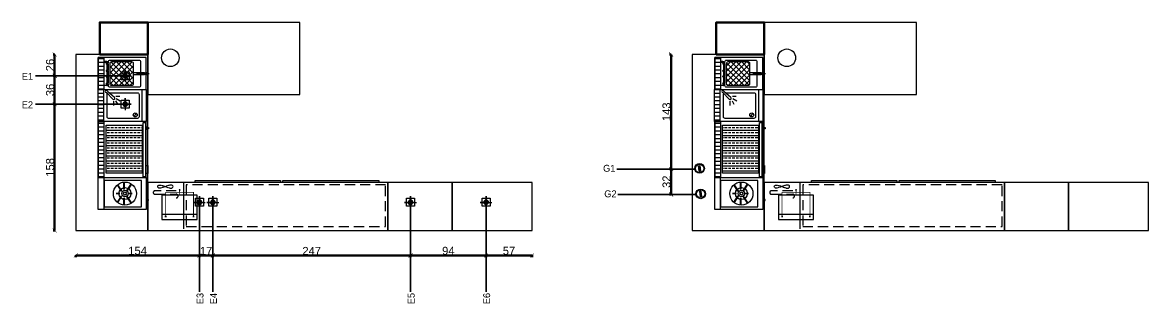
# Model space of a CAD drawing. Header units: inches. Extents: x -10121 to 9010, y 58067 to 62726.
# Drawn here: x 7380 to 8787, y 58067 to 58418 of the extents above; entities that cross this region are included whole.
import ezdxf

# ---------------------------------------------------------------- set-up
doc = ezdxf.new("R2010")
doc.units = ezdxf.units.IN
doc.linetypes.add('DASHED', pattern=[19.05, 12.7, -6.35])
for name, color, linetype in [('-DWG_ANA', 7, 'Continuous'), ('S2000-002 Çizgi', 7, 'Continuous'), ('S2000-024 Gaz Tes İşaretler', 3, 'Continuous')]:
    doc.layers.add(name, color=color, linetype=linetype)
for name, color, linetype, lineweight in [('A-DUVAR 0.50', 40, 'Continuous', 50), ('ELK', 1, 'Continuous', 35), ('GAZ', 200, 'Continuous', 25)]:
    doc.layers.add(name, color=color, linetype=linetype, lineweight=lineweight)
doc.styles.get("Standard").update_dxf_attribs({"font": 'arial.ttf'})
doc.styles.add('TAKSİM', font='GOTHIC.TTF', dxfattribs={"height": 20})
doc.dimstyles.new('ölçü 1_50', dxfattribs={"dimtxt": 10, "dimasz": 5, "dimexe": 2, "dimexo": 5, "dimtad": 1, "dimdec": 0, "dimtxsty": 'Standard', "dimblk": 'ARCHTICK', "dimcen": 2.5, "dimclrd": 256, "dimclre": 256, "dimclrt": 256, "dimadec": 0, "dimazin": 0, "dimtfac": 1, "dimtdec": 0, "dimtmove": 0, "dimatfit": 3, "dimldrblk": 'ARCHTICK', "dimfxl": 1, "dimlwd": -1, "dimlwe": -1, "dimarcsym": 0})

# ---------------------------------------------------------------- blocks, each defined once
blk = doc.blocks.new('A$C67BA2794')
at = {"layer": 'S2000-002 Çizgi'}
blk.add_lwpolyline([(0, 7.6), (44, 7.6), (44, 38), (0, 38)], close=True, dxfattribs=at)
blk.add_lwpolyline([(44, 31.5), (0, 31.5)], dxfattribs=at)
for points, const_width in [([(3.5, 34.4), (5.8, 34.4)], 2), ([(4.6, 34), (4.6, 4.1), (22, 4.1)], 1), ([(39.4, 34), (39.4, 4.1), (22, 4.1)], 1), ([(40.5, 34.4), (38.2, 34.4)], 2)]:
    blk.add_lwpolyline(points, dxfattribs=dict(at, const_width=const_width))
blk.add_lwpolyline([(21.9, 7.5, 1, 1, 0), (21.9, 3.7, 1, 2, 0), (21.9, 0, 2, 2, 0)], format="xyseb", dxfattribs=at)
blk = doc.blocks.new('A$C7BDD5E15')
at = {"layer": 'S2000-002 Çizgi'}
h = blk.add_hatch(dxfattribs=at)
h.set_pattern_fill('ANSI31', color=256, scale=1.5, angle=45, style=0)
h.set_pattern_definition([(90, (-4825.414, -5289.878), (-4.7625, 9e-16), [])])
h.paths.add_polyline_path([(70, 55.9), (70, 62.9), (0, 62.9), (0, 55.9)])
h = blk.add_hatch(dxfattribs=at)
h.set_pattern_fill('ANSI33', color=256, angle=45, style=0)
h.set_pattern_definition([(90, (-2886.505, -5001.208), (-6.35, 1e-15), []), (90, (-2883.33, -4998.033), (-6.35, 1e-15), [3.175, -1.5875])])
h.paths.add_polyline_path([(5.5, 8.2), (65.5, 8.2), (65.5, 53.2), (5.5, 53.2)])
for points in [[(0, 62.9), (70, 62.9), (70, 55.9), (0, 55.9)], [(0, 2.9), (70, 2.9), (70, 62.9), (0, 62.9)], [(5.5, 53.2), (65.5, 53.2), (65.5, 8.2), (5.5, 8.2)], [(1, 6.9), (69, 6.9), (69, 3.9), (1, 3.9)], [(5, 2.9), (15, 2.9), (15, 0.9), (5, 0.9)], [(60.1, 2.9), (63.7, 2.9), (63.7, 1.5), (60.1, 1.5)], [(61, 1.5), (62.5, 1.5), (62.5, 0), (61, 0)]]:
    blk.add_lwpolyline(points, close=True, dxfattribs=at)
blk = doc.blocks.new('A$C689931EA')
at = {"layer": 'S2000-002 Çizgi'}
h = blk.add_hatch(dxfattribs=at)
h.set_pattern_fill('ANSI31', color=256, scale=1.5, angle=45, style=0)
h.set_pattern_definition([(90, (-3458.603, -5003.7387), (-4.7625, 9e-16), [])])
h.paths.add_polyline_path([(0, 62.6), (0, 55.6), (40, 55.6), (40, 62.6)])
h = blk.add_hatch(color=256, dxfattribs=at)
h.paths.add_polyline_path([(35, 51.8), (35, 52.4), (35, 55.6), (34.4, 55.6), (34.4, 52.4, -0.414214), (33.4, 51.4), (33, 51.4), (33, 50.8), (34, 50.8, 0.414214)])
h.paths.add_polyline_path([(32, 51.4), (24, 51.4), (24, 50.8), (32, 50.8)])
h.paths.add_polyline_path([(23, 51.4), (17, 51.4), (17, 50.8), (23, 50.8)])
h.paths.add_polyline_path([(16, 51.4), (8, 51.4), (8, 50.8), (16, 50.8)])
h.paths.add_polyline_path([(5.6, 52.4), (5.6, 55.6), (5, 55.6), (5, 51.8, 0.414214), (6, 50.8), (6.6, 50.8), (7, 50.8), (7, 51.4), (6.6, 51.4, -0.414214)])
h = blk.add_hatch(dxfattribs=at)
h.set_pattern_fill('ANSI37', color=256, scale=1.5, style=0)
h.set_pattern_definition([(45, (-3527.4764, -4991.5224), (-3.367596, 3.367596), []), (135, (-3527.4764, -4991.5224), (-3.367596, -3.367596), [])])
h.paths.add_polyline_path([(35, 45.8, 0.414214), (33, 47.8), (7, 47.8, 0.414214), (5, 45.8), (5, 21, 0.414214), (7, 19), (33, 19, 0.414214), (35, 21)])
blk.add_hatch(color=256, dxfattribs=at).paths.add_polyline_path([(18.5, 14), (21.5, 14), (21.5, 4.8), (18.5, 4.8)])
for p, q in [((5, 51.8), (5, 55.6)), ((5, 55.6), (5.6, 55.6)), ((5.6, 55.6), (5.6, 52.4)), ((6.6, 50.8), (6, 50.8)), ((6.6, 51.4), (7, 51.4)), ((7, 50.8), (6.6, 50.8)), ((7, 49.8), (7, 52.3)), ((8, 49.8), (8, 52.3)), ((8, 51.4), (16, 51.4)), ((16, 50.8), (8, 50.8)), ((16, 49.8), (16, 52.3)), ((17, 49.8), (17, 52.3)), ((17, 51.4), (23, 51.4)), ((23, 50.8), (17, 50.8)), ((23, 49.8), (23, 52.3)), ((24, 49.8), (24, 52.3)), ((24, 51.4), (32, 51.4)), ((32, 50.8), (24, 50.8)), ((32, 49.8), (32, 52.3)), ((33, 49.8), (33, 52.3)), ((33, 51.4), (33.4, 51.4)), ((34, 50.8), (33, 50.8)), ((34.4, 55.6), (34.4, 52.4)), ((35, 55.6), (34.4, 55.6)), ((35, 52.4), (35, 55.6)), ((35, 52.4), (35, 51.8))]:
    blk.add_line(p, q, dxfattribs=at)
for points in [[(0, 2.6), (40, 2.6), (40, 62.6), (0, 62.6)], [(0, 62.6), (40, 62.6), (40, 55.6), (0, 55.6)], [(19, 19), (19, 14), (21, 14), (21, 19)], [(18.4, 2.6), (21.6, 2.6), (21.6, 1.3), (18.4, 1.3)], [(18.5, 14), (21.5, 14), (21.5, 4.8), (18.5, 4.8)], [(19.3, 1.3), (20.7, 1.3), (20.7, 0), (19.3, 0)]]:
    blk.add_lwpolyline(points, close=True, dxfattribs=at)
for points in [[(29, 9.8), (5, 9.8, -0.414214), (3, 11.8), (3, 47.8, -0.414214), (5, 49.8), (7, 49.8)], [(33, 49.8), (35, 49.8, -0.414214), (37, 47.8), (37, 11.8, -0.414214), (35, 9.8), (29, 9.8)]]:
    blk.add_lwpolyline(points, format="xyb", dxfattribs=at)
blk.add_lwpolyline([(7, 47.8), (33, 47.8, -0.414214), (35, 45.8), (35, 21, -0.414214), (33, 19), (7, 19, -0.414214), (5, 21), (5, 45.8, -0.414214)], format="xyb", close=True, dxfattribs=at)
for points in [[(8, 49.8), (16, 49.8)], [(17, 49.8), (23, 49.8)], [(24, 49.8), (32, 49.8)]]:
    blk.add_lwpolyline(points, dxfattribs=at)
for centre, radius, start, end in [((6, 51.8), 1, 180, 270), ((6.6, 52.4), 1, 180, 270), ((7.5, 52.3), 0.5, 0, 180), ((16.5, 52.3), 0.5, 0, 180), ((23.5, 52.3), 0.5, 0, 180), ((32.5, 52.3), 0.5, 0, 180), ((33.4, 52.4), 1, 270, 0), ((34, 51.8), 1, 270, 0)]:
    blk.add_arc(centre, radius, start, end, dxfattribs=at)
blk = doc.blocks.new('A$C7A7E1DE5')
at = {"layer": 'S2000-002 Çizgi'}
for p, q in [((7, 30.8), (14.4, 30.8)), ((14.4, 30.4), (7, 30.4)), ((16.7, 33.8), (9.1, 38.8)), ((9.3, 39), (17, 34)), ((14.6, 30.7), (14.6, 30.6)), ((20, 36.3), (20, 40.6)), ((20.2, 36.2), (20.1, 36.2)), ((20.3, 40.6), (20.3, 36.3)), ((23.3, 34), (30.9, 39)), ((31.1, 38.8), (23.6, 33.8)), ((25.7, 30.6), (25.7, 30.7)), ((25.8, 30.8), (33.3, 30.8)), ((33.3, 30.4), (25.8, 30.4)), ((8.1, 21.8), (16.7, 27.5)), ((17, 27.2), (8.3, 21.5)), ((20, 20.7), (20, 24.9)), ((20.1, 25.1), (20.2, 25.1)), ((20.3, 24.9), (20.3, 20.7)), ((32, 21.5), (23.3, 27.2)), ((23.6, 27.4), (32.2, 21.8))]:
    blk.add_line(p, q, dxfattribs=at)
for points in [[(0, 62.9), (40, 62.9), (40, 2.9), (0, 2.9)], [(0, 55.6), (40, 55.6), (40, 2.9), (0, 2.9)], [(3.4, 9), (36.6, 9), (36.6, 55.6), (3.4, 55.6)], [(13.9, 2.9), (10.2, 2.9), (10.2, 1.5), (13.9, 1.5)], [(12.8, 1.5), (11.3, 1.5), (11.3, 0), (12.8, 0)]]:
    blk.add_lwpolyline(points, close=True, dxfattribs=at)
for radius in [14.4, 7.53, 3.96, 1.82]:
    blk.add_circle((20.1, 29.6), radius, dxfattribs=at)
for centre, radius, start, end in [((14.4, 30.7), 0.147, 0, 90), ((14.4, 30.6), 0.147, 270, 0), ((16.8, 33.9), 0.189, 229.095, 25.1862), ((20.1, 36.3), 0.147, 180, 270), ((20.2, 36.3), 0.147, 270, 0), ((23.4, 33.9), 0.189, 154.8138, 310.905), ((25.8, 30.7), 0.147, 90, 180), ((25.8, 30.6), 0.147, 180, 270), ((16.8, 27.3), 0.189, 319.095, 115.1862), ((20.1, 24.9), 0.147, 90, 180), ((20.2, 24.9), 0.147, 360, 90), ((23.4, 27.3), 0.189, 49.095, 205.1862)]:
    blk.add_arc(centre, radius, start, end, dxfattribs=at)
blk = doc.blocks.new('A$C3042517D')
at = {"layer": 'S2000-002 Çizgi'}
h = blk.add_hatch(dxfattribs=at)
h.set_pattern_fill('ANSI31', color=256, scale=1.5, angle=45, style=0)
h.set_pattern_definition([(90, (-4587.7594, -5299.154), (-4.7625, 9e-16), [])])
h.paths.add_polyline_path([(0, 60), (0, 53), (40, 53), (40, 60)])
for p, q in [((27.9, 41.7), (36.3, 49.8)), ((30.1, 39.8), (37.6, 48.5)), ((25.5, 41.1), (20.2, 41.1)), ((26.2, 38.3), (21.7, 35.9)), ((28.8, 37.4), (26.1, 32.4)), ((31.7, 37.9), (31.7, 33.1)), ((0, 5), (40, 5))]:
    blk.add_line(p, q, dxfattribs=at)
for points in [[(0, 60), (40, 60), (40, 0), (0, 0)], [(0, 53), (40, 53), (40, 0), (0, 0)]]:
    blk.add_lwpolyline(points, close=True, dxfattribs=at)
blk.add_lwpolyline([(36, 46.6), (36, 11, -0.414214), (34, 9), (6, 9, -0.414214), (4, 11), (4, 47, -0.414214), (6, 49), (34, 49, -0.145604), (35.1, 48.7)], format="xyb", dxfattribs=at)
blk.add_circle((8.4, 13.7), 2.47, dxfattribs=at)
for centre, radius, start, end in [((37.6, 49.8), 1.3, 268.9007, 177.1776), ((28.9, 40.7), 1.47, 133.1148, 322.3324), ((8.4, 14.9), 1.24, 90, 270), ((8.4, 12.5), 1.24, 270, 90)]:
    blk.add_arc(centre, radius, start, end, dxfattribs=at)
blk = doc.blocks.new('A$C45BD7F52')
at = {"layer": 'S2000-024 Gaz Tes İşaretler'}
h = blk.add_hatch(color=256, dxfattribs=at)
h.paths.add_polyline_path([(8, 4, 1), (0, 4, 1)])
h.paths.add_polyline_path([(7.5, 4, 1), (0.5, 4, 1)], flags=16)
for radius in [4, 3.5]:
    blk.add_circle((4, 4), radius, dxfattribs=at)
blk = doc.blocks.new('A$C73223F6F')
at = {"layer": 'GAZ'}
blk.add_hatch(color=256, dxfattribs=at).paths.add_polyline_path([(2.6, 6.8), (2.6, 5.4), (9.4, 5.2), (9.4, 6.6)])
blk.add_lwpolyline([(2.6, 6.8), (9.4, 6.6), (9.4, 5.2), (2.6, 5.4)], close=True, dxfattribs=at)
at = {"layer": 'GAZ', "xscale": 1.499999999995655, "yscale": 1.499999999995655, "zscale": 1.499999999995655, "rotation": 358.3670394844737}
blk.add_blockref('A$C45BD7F52', (-0.2, 0.2), dxfattribs=at)
blk = doc.blocks.new('A$C611F6802')
at = {"layer": '-DWG_ANA'}
h = blk.add_hatch(dxfattribs=at)
h.set_pattern_fill('ANSI31', color=1, style=0)
h.set_pattern_definition([(45, (-55670.1402, -22065.11067), (-0.08838834765, 0.08838834765), [])])
h.paths.add_polyline_path([(4.4, 7.7, 1), (10.1, 7.7, 1)])
at = {"layer": '-DWG_ANA', "color": 1}
for p, q in [((7.3, 7.7), (7.3, 15.3)), ((7.3, 15.3), (7.3, 0)), ((7.3, 7.6), (0, 7.6)), ((7.3, 7.6), (14.7, 7.6)), ((14.7, 7.6), (7.3, 7.6))]:
    blk.add_line(p, q, dxfattribs=at)
blk.add_lwpolyline([(2.3, 2.7), (12.3, 2.7), (12.3, 12.7), (2.3, 12.7)], close=True, dxfattribs=at)
blk.add_circle((7.3, 7.7), 2.86, dxfattribs=at)
blk = doc.blocks.new('_ARCHTICK')
at = {"color": 0, "linetype": 'ByBlock', "const_width": 0.15}
blk.add_lwpolyline([(-0.5, -0.5), (0.5, 0.5)], dxfattribs=at)
blk = doc.blocks.new('*D821')
at = {"layer": 'A-DUVAR 0.50', "transparency": 16777216}
for p, q in [((8190.5, 58377.8), (8188.3, 58377.8)), ((8190.3, 58377.8), (8190.3, 58234.7)), ((8190.5, 58234.7), (8188.3, 58234.7))]:
    blk.add_line(p, q, dxfattribs=at)
at = {"layer": 'DEFPOINTS', "color": 0, "transparency": 16777216}
for p in [(8216.7, 58377.8), (8190.3, 58234.7), (8216.7, 58234.7)]:
    blk.add_point(p, dxfattribs=at)
at = {"layer": 'A-DUVAR 0.50', "transparency": 16777216, "xscale": 5, "yscale": 5, "zscale": 5}
for p, rotation in [((8190.3, 58377.8), 90), ((8190.3, 58234.7), 270)]:
    blk.add_blockref('_ARCHTICK', p, dxfattribs=dict(at, rotation=rotation))
at = {"layer": 'A-DUVAR 0.50', "transparency": 16777216, "insert": (8184.6, 58306.2), "char_height": 10, "attachment_point": 5, "rotation": 90}
blk.add_mtext('143', dxfattribs=at)
blk = doc.blocks.new('*D822')
at = {"layer": 'A-DUVAR 0.50', "transparency": 16777216}
for p, q in [((8190.5, 58234.7), (8188.3, 58234.7)), ((8190.3, 58234.7), (8190.3, 58202.8)), ((8190.5, 58202.8), (8188.3, 58202.8))]:
    blk.add_line(p, q, dxfattribs=at)
at = {"layer": 'DEFPOINTS', "color": 0, "transparency": 16777216}
for p in [(8216.7, 58234.7), (8190.3, 58202.8), (8216.7, 58202.8)]:
    blk.add_point(p, dxfattribs=at)
at = {"layer": 'A-DUVAR 0.50', "transparency": 16777216, "xscale": 5, "yscale": 5, "zscale": 5}
for p, rotation in [((8190.3, 58234.7), 90), ((8190.3, 58202.8), 270)]:
    blk.add_blockref('_ARCHTICK', p, dxfattribs=dict(at, rotation=rotation))
at = {"layer": 'A-DUVAR 0.50', "transparency": 16777216, "insert": (8184.6, 58218.8), "char_height": 10, "attachment_point": 5, "rotation": 90}
blk.add_mtext('32', dxfattribs=at)
blk = doc.blocks.new('*D823')
at = {"layer": 'A-DUVAR 0.50', "transparency": 16777216}
for p, q in [((7959.1, 58126.9), (7959.1, 58124.7)), ((8016.6, 58126.7), (7959.1, 58126.7)), ((8016.6, 58126.9), (8016.6, 58124.7))]:
    blk.add_line(p, q, dxfattribs=at)
at = {"layer": 'DEFPOINTS', "color": 0, "transparency": 16777216}
for p in [(7959.1, 58157.8), (8016.6, 58157.8), (7959.1, 58126.7)]:
    blk.add_point(p, dxfattribs=at)
at = {"layer": 'A-DUVAR 0.50', "transparency": 16777216, "xscale": 5, "yscale": 5, "zscale": 5, "rotation": 180}
blk.add_blockref('_ARCHTICK', (7959.1, 58126.7), dxfattribs=at)
at = {"layer": 'A-DUVAR 0.50', "transparency": 16777216, "xscale": 5, "yscale": 5, "zscale": 5}
blk.add_blockref('_ARCHTICK', (8016.6, 58126.7), dxfattribs=at)
at = {"layer": 'A-DUVAR 0.50', "transparency": 16777216, "insert": (7987.8, 58132.4), "char_height": 10, "attachment_point": 5}
blk.add_mtext('57', dxfattribs=at)
blk = doc.blocks.new('*D824')
at = {"layer": 'A-DUVAR 0.50', "transparency": 16777216}
for p, q in [((7864.8, 58126.9), (7864.8, 58124.7)), ((7959.1, 58126.7), (7864.8, 58126.7)), ((7959.1, 58126.9), (7959.1, 58124.7))]:
    blk.add_line(p, q, dxfattribs=at)
at = {"layer": 'DEFPOINTS', "color": 0, "transparency": 16777216}
for p in [(7864.8, 58157.8), (7959.1, 58157.8), (7864.8, 58126.7)]:
    blk.add_point(p, dxfattribs=at)
at = {"layer": 'A-DUVAR 0.50', "transparency": 16777216, "xscale": 5, "yscale": 5, "zscale": 5, "rotation": 180}
blk.add_blockref('_ARCHTICK', (7864.8, 58126.7), dxfattribs=at)
at = {"layer": 'A-DUVAR 0.50', "transparency": 16777216, "xscale": 5, "yscale": 5, "zscale": 5}
blk.add_blockref('_ARCHTICK', (7959.1, 58126.7), dxfattribs=at)
at = {"layer": 'A-DUVAR 0.50', "transparency": 16777216, "insert": (7912, 58132.4), "char_height": 10, "attachment_point": 5}
blk.add_mtext('94', dxfattribs=at)
blk = doc.blocks.new('*D825')
at = {"layer": 'A-DUVAR 0.50', "transparency": 16777216}
for p, q in [((7617.8, 58126.9), (7617.8, 58124.7)), ((7864.8, 58126.7), (7617.8, 58126.7)), ((7864.8, 58126.9), (7864.8, 58124.7))]:
    blk.add_line(p, q, dxfattribs=at)
at = {"layer": 'DEFPOINTS', "color": 0, "transparency": 16777216}
for p in [(7617.8, 58157.8), (7864.8, 58157.8), (7617.8, 58126.7)]:
    blk.add_point(p, dxfattribs=at)
at = {"layer": 'A-DUVAR 0.50', "transparency": 16777216, "xscale": 5, "yscale": 5, "zscale": 5, "rotation": 180}
blk.add_blockref('_ARCHTICK', (7617.8, 58126.7), dxfattribs=at)
at = {"layer": 'A-DUVAR 0.50', "transparency": 16777216, "xscale": 5, "yscale": 5, "zscale": 5}
blk.add_blockref('_ARCHTICK', (7864.8, 58126.7), dxfattribs=at)
at = {"layer": 'A-DUVAR 0.50', "transparency": 16777216, "insert": (7741.3, 58132.3), "char_height": 10, "attachment_point": 5}
blk.add_mtext('247', dxfattribs=at)
blk = doc.blocks.new('*D826')
at = {"layer": 'A-DUVAR 0.50', "transparency": 16777216}
for p, q in [((7601, 58126.9), (7601, 58124.7)), ((7617.8, 58126.7), (7601, 58126.7)), ((7617.8, 58126.9), (7617.8, 58124.7))]:
    blk.add_line(p, q, dxfattribs=at)
at = {"layer": 'DEFPOINTS', "color": 0, "transparency": 16777216}
for p in [(7601, 58157.8), (7617.8, 58157.8), (7601, 58126.7)]:
    blk.add_point(p, dxfattribs=at)
at = {"layer": 'A-DUVAR 0.50', "transparency": 16777216, "xscale": 5, "yscale": 5, "zscale": 5, "rotation": 180}
blk.add_blockref('_ARCHTICK', (7601, 58126.7), dxfattribs=at)
at = {"layer": 'A-DUVAR 0.50', "transparency": 16777216, "xscale": 5, "yscale": 5, "zscale": 5}
blk.add_blockref('_ARCHTICK', (7617.8, 58126.7), dxfattribs=at)
at = {"layer": 'A-DUVAR 0.50', "transparency": 16777216, "insert": (7609.4, 58132.3), "char_height": 10, "attachment_point": 5}
blk.add_mtext('17', dxfattribs=at)
blk = doc.blocks.new('*D827')
at = {"layer": 'A-DUVAR 0.50', "transparency": 16777216}
for p, q in [((7446.6, 58126.9), (7446.6, 58124.7)), ((7601, 58126.7), (7446.6, 58126.7)), ((7601, 58126.9), (7601, 58124.7))]:
    blk.add_line(p, q, dxfattribs=at)
at = {"layer": 'DEFPOINTS', "color": 0, "transparency": 16777216}
for p in [(7446.6, 58157.8), (7601, 58157.8), (7446.6, 58126.7)]:
    blk.add_point(p, dxfattribs=at)
at = {"layer": 'A-DUVAR 0.50', "transparency": 16777216, "xscale": 5, "yscale": 5, "zscale": 5, "rotation": 180}
blk.add_blockref('_ARCHTICK', (7446.6, 58126.7), dxfattribs=at)
at = {"layer": 'A-DUVAR 0.50', "transparency": 16777216, "xscale": 5, "yscale": 5, "zscale": 5}
blk.add_blockref('_ARCHTICK', (7601, 58126.7), dxfattribs=at)
at = {"layer": 'A-DUVAR 0.50', "transparency": 16777216, "insert": (7523.8, 58132.4), "char_height": 10, "attachment_point": 5}
blk.add_mtext('154', dxfattribs=at)
blk = doc.blocks.new('*D828')
at = {"layer": 'A-DUVAR 0.50', "transparency": 16777216}
for p, q in [((7420.4, 58315.7), (7418.2, 58315.7)), ((7420.2, 58157.8), (7420.2, 58315.7)), ((7420.4, 58157.8), (7418.2, 58157.8))]:
    blk.add_line(p, q, dxfattribs=at)
at = {"layer": 'DEFPOINTS', "color": 0, "transparency": 16777216}
for p in [(7420.2, 58315.7), (7446.6, 58315.7), (7446.6, 58157.8)]:
    blk.add_point(p, dxfattribs=at)
at = {"layer": 'A-DUVAR 0.50', "transparency": 16777216, "xscale": 5, "yscale": 5, "zscale": 5}
for p, rotation in [((7420.2, 58315.7), 90), ((7420.2, 58157.8), 270)]:
    blk.add_blockref('_ARCHTICK', p, dxfattribs=dict(at, rotation=rotation))
at = {"layer": 'A-DUVAR 0.50', "transparency": 16777216, "insert": (7414.5, 58236.7), "char_height": 10, "attachment_point": 5, "rotation": 90}
blk.add_mtext('158', dxfattribs=at)
blk = doc.blocks.new('*D829')
at = {"layer": 'A-DUVAR 0.50', "transparency": 16777216}
for p, q in [((7420.4, 58351.3), (7418.2, 58351.3)), ((7420.2, 58315.7), (7420.2, 58351.3)), ((7420.4, 58315.7), (7418.2, 58315.7))]:
    blk.add_line(p, q, dxfattribs=at)
at = {"layer": 'DEFPOINTS', "color": 0, "transparency": 16777216}
for p in [(7420.2, 58351.3), (7446.6, 58351.3), (7446.6, 58315.7)]:
    blk.add_point(p, dxfattribs=at)
at = {"layer": 'A-DUVAR 0.50', "transparency": 16777216, "xscale": 5, "yscale": 5, "zscale": 5}
for p, rotation in [((7420.2, 58351.3), 90), ((7420.2, 58315.7), 270)]:
    blk.add_blockref('_ARCHTICK', p, dxfattribs=dict(at, rotation=rotation))
at = {"layer": 'A-DUVAR 0.50', "transparency": 16777216, "insert": (7414.5, 58333.5), "char_height": 10, "attachment_point": 5, "rotation": 90}
blk.add_mtext('36', dxfattribs=at)
blk = doc.blocks.new('*D830')
at = {"layer": 'A-DUVAR 0.50', "transparency": 16777216}
for p, q in [((7420.4, 58377.8), (7418.2, 58377.8)), ((7420.2, 58351.3), (7420.2, 58377.8)), ((7420.4, 58351.3), (7418.2, 58351.3))]:
    blk.add_line(p, q, dxfattribs=at)
at = {"layer": 'DEFPOINTS', "color": 0, "transparency": 16777216}
for p in [(7420.2, 58377.8), (7446.6, 58377.8), (7446.6, 58351.3)]:
    blk.add_point(p, dxfattribs=at)
at = {"layer": 'A-DUVAR 0.50', "transparency": 16777216, "xscale": 5, "yscale": 5, "zscale": 5}
for p, rotation in [((7420.2, 58377.8), 90), ((7420.2, 58351.3), 270)]:
    blk.add_blockref('_ARCHTICK', p, dxfattribs=dict(at, rotation=rotation))
at = {"layer": 'A-DUVAR 0.50', "transparency": 16777216, "insert": (7414.5, 58364.6), "char_height": 10, "attachment_point": 5, "rotation": 90}
blk.add_mtext('26', dxfattribs=at)

msp = doc.modelspace()

# ---------------------------------------------------------------- linework, layer by layer
at = {"layer": 'A-DUVAR 0.50'}
for points in [[(7536.6, 58377.8), (7536.6, 58417.8), (7476.6, 58417.8), (7476.6, 58377.8)], [(8306.7, 58377.8), (8306.7, 58417.8), (8246.7, 58417.8), (8246.7, 58377.8)]]:
    msp.add_lwpolyline(points, close=True, dxfattribs=at)
at = {"layer": 'ELK', "color": 1}
for p, q in [((7396.4, 58351.3), (7508.3, 58351.3)), ((7396.4, 58315.7), (7508.3, 58315.7)), ((7601, 58081.2), (7601, 58193.1)), ((7617.8, 58081.2), (7617.8, 58193.1)), ((7864.8, 58081.2), (7864.8, 58193.1)), ((7959.1, 58081.2), (7959.1, 58193.1))]:
    msp.add_line(p, q, dxfattribs=at)
at = {"layer": 'ELK', "color": 3}
for p, q in [((8219.9, 58234.7), (8122.4, 58234.7)), ((8221.3, 58202.8), (8123.8, 58202.8))]:
    msp.add_line(p, q, dxfattribs=at)
at = {"layer": 'S2000-002 Çizgi'}
for points in [[(7536.6, 58327.8), (7726.6, 58327.8), (7726.6, 58417.8), (7536.6, 58417.8)], [(8306.7, 58327.8), (8496.7, 58327.8), (8496.7, 58417.8), (8306.7, 58417.8)], [(7446.6, 58157.8), (7536.6, 58157.8), (7536.6, 58377.8), (7446.6, 58377.8)], [(8216.7, 58157.8), (8306.7, 58157.8), (8306.7, 58377.8), (8216.7, 58377.8)], [(7595.7, 58220.4), (7702.3, 58220.4), (7702.3, 58217.8), (7595.7, 58217.8)], [(7705.3, 58220.4), (7825.1, 58220.4), (7825.1, 58217.8), (7705.3, 58217.8)], [(8365.8, 58220.4), (8472.4, 58220.4), (8472.4, 58217.8), (8365.8, 58217.8)], [(8475.4, 58220.4), (8595.2, 58220.4), (8595.2, 58217.8), (8475.4, 58217.8)], [(7536.6, 58217.8), (7536.6, 58157.8), (7836.6, 58157.8), (7836.6, 58217.8)], [(7836.6, 58157.8), (7916.6, 58157.8), (7916.6, 58217.8), (7836.6, 58217.8)], [(7916.6, 58157.8), (8016.6, 58157.8), (8016.6, 58217.8), (7916.6, 58217.8)], [(8306.7, 58217.8), (8306.7, 58157.8), (8606.7, 58157.8), (8606.7, 58217.8)], [(8606.7, 58157.8), (8686.7, 58157.8), (8686.7, 58217.8), (8606.7, 58217.8)], [(8686.7, 58157.8), (8786.7, 58157.8), (8786.7, 58217.8), (8686.7, 58217.8)]]:
    msp.add_lwpolyline(points, close=True, dxfattribs=at)
at = {"layer": 'S2000-002 Çizgi', "linetype": 'DASHED'}
for points in [[(7572.2, 58207.4), (7545.5, 58207.4, 1), (7545.5, 58203.1)], [(8342.3, 58207.4), (8315.6, 58207.4, 1), (8315.6, 58203.1)], [(7545.5, 58203.1), (7572.2, 58203.1, -1), (7572.2, 58198.7)], [(8315.6, 58203.1), (8342.3, 58203.1, -1), (8342.3, 58198.7)]]:
    msp.add_lwpolyline(points, format="xyb", dxfattribs=at)
at = {"layer": 'S2000-002 Çizgi', "linetype": 'DASHED', "ltscale": 0.1}
for points in [[(7551.6, 58214.7), (7553.1, 58214.6), (7554.8, 58214.1), (7556.7, 58213.5), (7558.6, 58212.7), (7560.5, 58212), (7562.4, 58211.4), (7564.1, 58210.9), (7565.6, 58210.7), (7566.7, 58210.9), (7567.5, 58211.4), (7568, 58212), (7568.2, 58212.7), (7568, 58213.5), (7567.5, 58214.1), (7566.7, 58214.6), (7565.6, 58214.7), (7564.1, 58214.6), (7562.4, 58214.1), (7560.5, 58213.5), (7558.6, 58212.7), (7556.7, 58212), (7554.8, 58211.4), (7553.1, 58210.9), (7551.6, 58210.7), (7550.5, 58210.9), (7549.7, 58211.4), (7549.2, 58212), (7549, 58212.7), (7549.2, 58213.5), (7549.7, 58214.1), (7550.5, 58214.6)], [(8321.7, 58214.7), (8323.2, 58214.6), (8324.9, 58214.1), (8326.8, 58213.5), (8328.7, 58212.7), (8330.6, 58212), (8332.5, 58211.4), (8334.2, 58210.9), (8335.7, 58210.7), (8336.8, 58210.9), (8337.6, 58211.4), (8338.1, 58212), (8338.3, 58212.7), (8338.1, 58213.5), (8337.6, 58214.1), (8336.8, 58214.6), (8335.7, 58214.7), (8334.2, 58214.6), (8332.5, 58214.1), (8330.6, 58213.5), (8328.7, 58212.7), (8326.8, 58212), (8324.9, 58211.4), (8323.2, 58210.9), (8321.7, 58210.7), (8320.6, 58210.9), (8319.8, 58211.4), (8319.3, 58212), (8319.1, 58212.7), (8319.3, 58213.5), (8319.8, 58214.1), (8320.6, 58214.6)]]:
    msp.add_lwpolyline(points, close=True, dxfattribs=at)
at = {"layer": 'S2000-002 Çizgi', "linetype": 'DASHED'}
for points in [[(7581.6, 58169.8), (7581.6, 58217.8)], [(7581.6, 58159.8), (7581.6, 58217.8)], [(8351.7, 58169.8), (8351.7, 58217.8)], [(8351.7, 58159.8), (8351.7, 58217.8)]]:
    msp.add_lwpolyline(points, dxfattribs=at)
for points in [[(7584.6, 58162.8), (7833.6, 58162.8), (7833.6, 58214.8), (7584.6, 58214.8)], [(8354.7, 58162.8), (8603.7, 58162.8), (8603.7, 58214.8), (8354.7, 58214.8)]]:
    msp.add_lwpolyline(points, close=True, dxfattribs=at)
at = {"layer": 'S2000-002 Çizgi'}
for centre in [(7564.7, 58373.7), (8334.8, 58373.7)]:
    msp.add_circle(centre, 11, dxfattribs=at)

# ---------------------------------------------------------------- block references
at = {"layer": '-DWG_ANA', "color": 0, "xscale": -1, "rotation": 270}
for p in [(7500.6, 58344), (7500.6, 58308.4)]:
    msp.add_blockref('A$C611F6802', p, dxfattribs=at)
at = {"layer": '-DWG_ANA', "color": 0, "xscale": -1}
for p in [(7608.3, 58185.4), (7625.1, 58185.4), (7872.1, 58185.4), (7966.4, 58185.4)]:
    msp.add_blockref('A$C611F6802', p, dxfattribs=at)
at = {"layer": 'A-DUVAR 0.50', "rotation": 90}
for p in [(7537.6, 58183.9), (8307.7, 58183.9)]:
    msp.add_blockref('A$C7A7E1DE5', p, dxfattribs=at)
at = {"layer": 'GAZ', "color": 3, "rotation": 278.4543032596013}
for p in [(8219, 58240.5), (8220.4, 58208.6)]:
    msp.add_blockref('A$C73223F6F', p, dxfattribs=at)
at = {"layer": 'S2000-002 Çizgi'}
for name, p, rotation in [('A$C689931EA', (7537.3, 58333.9), 90), ('A$C689931EA', (8307.4, 58333.9), 90), ('A$C3042517D', (7534.6, 58293.9), 90), ('A$C3042517D', (8304.7, 58293.9), 90), ('A$C7BDD5E15', (7537.6, 58223.9), 90), ('A$C7BDD5E15', (8307.7, 58223.9), 90), ('A$C67BA2794', (7598.2, 58209.6), 180), ('A$C67BA2794', (8368.3, 58209.6), 180)]:
    msp.add_blockref(name, p, dxfattribs=dict(at, rotation=rotation))

# ---------------------------------------------------------------- texts
at = {"layer": 'ELK', "color": 1, "style": 'TAKSİM'}
for s, p in [('E1', (7379.1, 58346.2)), ('E2', (7379.1, 58310.6))]:
    msp.add_text(s, height=8.64, dxfattribs=at).set_placement(p)
for s, p in [('E3', (7606.1, 58065.7)), ('E4', (7622.9, 58065.7)), ('E5', (7869.9, 58065.7)), ('E6', (7964.2, 58065.7))]:
    msp.add_text(s, height=8.64, rotation=90, dxfattribs=at).set_placement(p)
at = {"layer": 'ELK', "color": 3, "char_height": 8.64, "attachment_point": 1, "style": 'TAKSİM'}
for s, insert in [('G1', (8105.3, 58239.9)), ('G2', (8106.8, 58208))]:
    msp.add_mtext_dynamic_manual_height_columns(s, width=25.461, gutter_width=50, heights=[0], dxfattribs=dict(at, insert=insert))

# ---------------------------------------------------------------- dimensions: what is measured, and where the dimension line sits
at = {"layer": 'A-DUVAR 0.50'}
for base, p1, p2, override, picture, middle in [((7420.2182, 58377.7753), (7446.5591, 58351.329), (7446.5591, 58377.7753), {"dimfxl": 0.18, "dimfxlon": 1}, '*D830', (7414.4875, 58364.5521)), ((8190.3, 58234.7), (8216.7, 58377.8), (8216.7, 58234.7), {"dimfxl": 0.18, "dimfxlon": 1}, '*D821', (8184.6, 58306.2)), ((7420.2, 58351.3), (7446.6, 58315.7), (7446.6, 58351.3), {"dimfxl": 0.18, "dimfxlon": 1}, '*D829', (7414.5, 58333.5)), ((7420.2, 58315.7), (7446.6, 58157.8), (7446.6, 58315.7), {"dimfxl": 0.18, "dimfxlon": 1}, '*D828', (7414.5, 58236.7)), ((8190.3, 58202.8), (8216.7, 58234.7), (8216.7, 58202.8), {"dimtmove": 1, "dimfxl": 0.18, "dimfxlon": 1}, '*D822', (8184.6, 58218.8))]:
    dim = msp.add_linear_dim(base=base, p1=p1, p2=p2, angle=90, dimstyle='ölçü 1_50', override=override, dxfattribs=at)
    dim.commit()
    dim.dimension.update_dxf_attribs({"geometry": picture, "text_midpoint": middle})
for base, p1, p2, override, picture, middle in [((7446.6, 58126.7), (7601, 58157.8), (7446.6, 58157.8), {"dimtmove": 1, "dimfxl": 0.18, "dimfxlon": 1}, '*D827', (7523.8, 58132.4)), ((7601, 58126.7), (7617.8, 58157.8), (7601, 58157.8), {"dimtmove": 1, "dimfxl": 0.18, "dimfxlon": 1}, '*D826', (7609.4, 58132.3)), ((7617.8, 58126.7), (7864.8, 58157.8), (7617.8, 58157.8), {"dimtmove": 1, "dimfxl": 0.18, "dimfxlon": 1}, '*D825', (7741.3, 58132.3)), ((7864.8, 58126.7), (7959.1, 58157.8), (7864.8, 58157.8), {"dimtmove": 1, "dimfxl": 0.18, "dimfxlon": 1}, '*D824', (7912, 58132.4)), ((7959.131, 58126.6875), (8016.5591, 58157.7753), (7959.131, 58157.7753), {"dimfxl": 0.18, "dimfxlon": 1}, '*D823', (7987.8451, 58132.3978))]:
    dim = msp.add_linear_dim(base=base, p1=p1, p2=p2, dimstyle='ölçü 1_50', override=override, dxfattribs=at)
    dim.commit()
    dim.dimension.update_dxf_attribs({"geometry": picture, "text_midpoint": middle})

doc.saveas('drawing.dxf')
